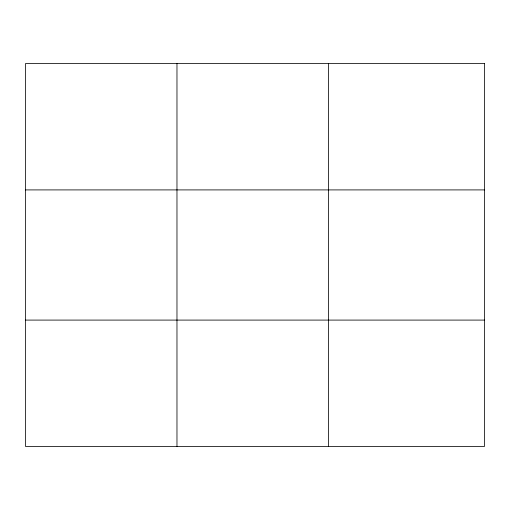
<?xml version="1.0" encoding="UTF-8"?>
<svg xmlns="http://www.w3.org/2000/svg" width="510" height="510" viewBox="0 0 510 510"><rect width="100%" height="100%" fill="white"/><g stroke="black" fill="none" stroke-linecap="round" stroke-linejoin="round"><path stroke-width="0.76" d="M176.97 446.435L176.97 63.565M328.44 446.435L328.44 63.565M25.5 189.911L484.5 189.911M25.5 320.089L484.5 320.089M484.5 63.565L484.5 446.435L25.5 446.435L25.5 63.565L484.5 63.565"/></g></svg>
